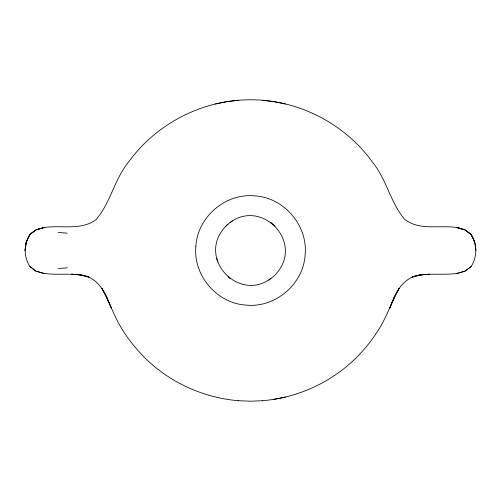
<?xml version="1.0" encoding="UTF-8"?>
<svg xmlns="http://www.w3.org/2000/svg" width="501" height="501" viewBox="0 0 501 501"><rect width="100%" height="100%" fill="white"/><g stroke="black" fill="none" stroke-linecap="round" stroke-linejoin="round"><path stroke-width="0.75" d="M471.084 234.405L465.122 230.022L471.084 234.405L474.66 241.72L471.147 234.618C477.44 244.119 477.309 257.088 471.084 266.595L464.959 271.166L456.968 273.458C444.713 275.049 432.319 273.408 420.063 274.961L429.457 274.197L420.345 274.955L411.947 277.134L420.471 274.874C407.62 276.176 398.802 286.503 394.087 297.763L399.153 288.263C391.65 301.558 387.004 316.263 378.894 329.238C370.558 342.646 360.225 354.771 348.276 365.091C324.235 385.57 293.749 398.22 262.267 400.731M29.916 234.405L35.878 230.022L29.916 234.405L26.34 241.72L29.853 234.618C23.56 244.119 23.691 257.088 29.916 266.595L36.041 271.166L44.032 273.458C56.287 275.049 68.681 273.408 80.937 274.961L71.543 274.197L80.655 274.955L89.046 277.134L80.529 274.874C93.38 276.176 102.191 286.503 106.913 297.763L101.847 288.263C109.35 301.558 113.99 316.263 122.1 329.238C130.442 342.646 140.775 354.771 152.724 365.091C176.759 385.57 207.251 398.22 238.733 400.731M226.001 226.001C194.275 258.767 242.233 306.725 274.999 274.999C306.718 242.227 258.773 194.282 226.001 226.001L227.999 224.154M30.129 234.261L36.041 229.834L44.032 227.542C61.322 224.874 81.043 230.88 96.111 219.551C110.683 202.648 114.372 179.189 128.676 161.923C156.4 123.403 203.043 99.611 250.5 99.799C297.957 99.611 344.594 123.403 372.318 161.923C386.628 179.189 390.31 202.648 404.889 219.551C419.957 230.88 439.678 224.874 456.968 227.542L464.959 229.834L470.871 234.261M471.084 266.595L464.959 271.166L456.968 273.458M230.134 222.469L232.395 220.96M268.605 280.04L270.866 278.531M43.731 227.617L36.404 229.765L44.032 227.542M215.405 103.964L226.991 101.653L238.733 100.269M273.972 399.347L285.595 397.036M58.191 268.542L67.359 267.828M262.286 400.737L250.5 401.195L238.708 400.737M58.191 232.458L67.359 233.172M262.267 100.269L273.972 101.653L285.545 103.964M44.032 273.458L36.041 271.166L29.916 266.595M456.968 227.542L464.59 229.765L457.269 227.617M270.866 222.469L274.999 226.001M227.999 276.846L230.134 278.531M216.808 258.591L217.547 261.209M474.741 241.977L475.95 250.5M195.891 246.204C192.891 275.331 216.964 303.518 246.204 305.109C275.331 308.109 303.518 284.036 305.109 254.796C308.109 225.669 284.036 197.482 254.796 195.891C225.669 192.885 197.482 216.964 195.891 246.204M26.259 241.977L25.05 250.5L26.259 241.977M394.243 297.437L389.634 308.171L394.243 297.437M111.422 308.171L106.751 297.437L111.366 308.171"/></g></svg>
